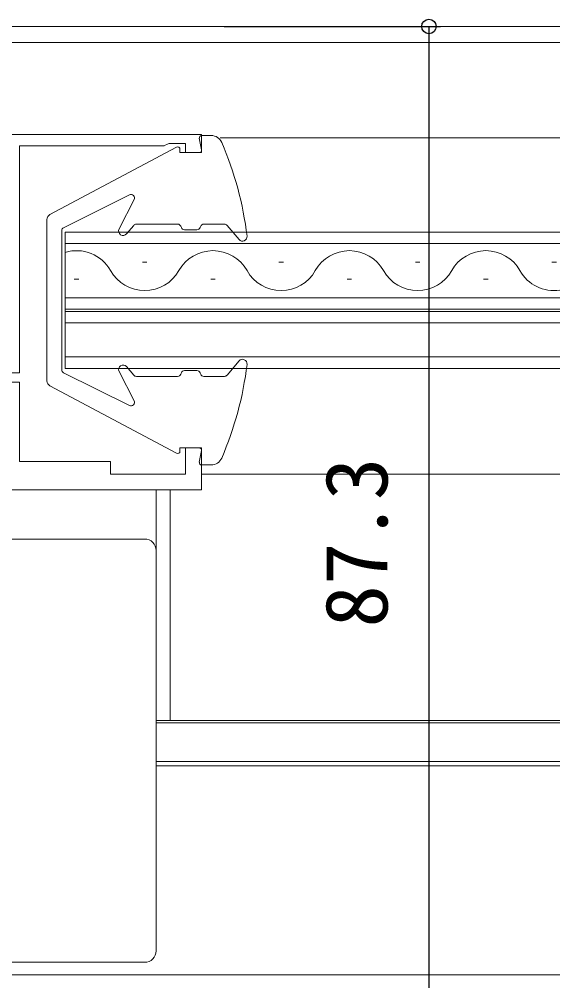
# Model space of a CAD drawing. Units: millimetres, scale not verified. Extents: x -437 to 438, y -331 to 329.
# Drawn here: x 47.5 to 95, y -175.8 to -91.2 of the extents above; entities that cross this region are included whole.
import ezdxf
from ezdxf.enums import TextEntityAlignment as Align

# ---------------------------------------------------------------- set-up
doc = ezdxf.new("R2010")
doc.units = ezdxf.units.MM
doc.header["$LTSCALE"] = 2
for name, color, linetype, lineweight in [('0-2_YKK_11', 7, 'Continuous', 18), ('0-4_YKK_12', 2, 'Continuous', 18), ('0-5_YKK_13', 4, 'Continuous', 18)]:
    doc.layers.add(name, color=color, linetype=linetype, lineweight=lineweight)
doc.layers.add('0-7_YKK_D', color=6, linetype='Continuous')
doc.styles.add('ＭＳ ゴシック', font='')
doc.styles.get('ＭＳ ゴシック').set_extended_font_data('MS Gothic')

msp = doc.modelspace()

# ---------------------------------------------------------------- linework, layer by layer
at = {"layer": '0-2_YKK_11'}
for points in [[(-1.5, -101.3), (63.5, -101.3), (63.5, -102.9), (62.1, -102.9), (62.1, -102.1), (60.647, -102.1), (60.424, -102.2), (60.2, -102.3), (47.5, -102.3), (47.5, -122.3), (43.1, -122.3)], [(43.1, -123.1), (47.5, -123.1), (47.5, -130.1), (55.5, -130.1), (55.5, -131.2), (62.1, -131.2), (62.1, -128.9), (63.5, -128.9), (63.5, -132.6), (34.5, -132.6)]]:
    msp.add_lwpolyline(points, dxfattribs=at)
at = {"layer": '0-4_YKK_12'}
for p, q in [((3.9, -91.8), (95, -91.8)), ((-6, -93.2), (95, -93.2)), ((65.133, -101.6), (95, -101.6)), ((51.5, -109.896), (95, -109.896)), ((51.5, -116.696), (51.5, -109.896)), ((51.5, -110.896), (95, -110.896)), ((58.3, -112.536), (58.7, -112.536)), ((70.3, -112.536), (70.7, -112.536)), ((82.3, -112.536), (82.7, -112.536)), ((94.3, -112.536), (94.7, -112.536)), ((52.3, -114.056), (52.7, -114.056)), ((64.3, -114.056), (64.7, -114.056)), ((76.3, -114.056), (76.7, -114.056)), ((88.3, -114.056), (88.7, -114.056)), ((51.5, -115.696), (95, -115.696)), ((51.5, -116.696), (95, -116.696)), ((51.5, -116.696), (51.5, -116.896)), ((51.5, -116.896), (95, -116.896)), ((51.5, -121.896), (51.5, -116.896)), ((51.5, -117.896), (95, -117.896)), ((51.5, -120.896), (95, -120.896)), ((51.5, -121.896), (95, -121.896)), ((63.5, -131.2), (95, -131.2)), ((60.75, -152.888), (60.75, -132.6)), ((59.5, -152.888), (95, -152.888)), ((59.5, -153.1), (95, -153.1)), ((59.5, -156.5), (95, -156.5)), ((59.5, -156.9), (95, -156.9)), ((11.999, -175.3), (95, -175.3))]:
    msp.add_line(p, q, dxfattribs=at)
for centre, start, end in [((52.5, -114.973), 29.20254, 106.91585), ((64.5, -114.973), 29.20254, 150.79746), ((76.5, -114.973), 29.20254, 150.79746), ((88.5, -114.973), 29.20254, 150.79746), ((58.5, -111.619), 209.20254, 330.79746), ((70.5, -111.619), 209.20254, 330.79746), ((82.5, -111.619), 209.20254, 330.79746), ((94.5, -111.619), 209.20254, 278.36527)]:
    msp.add_arc(centre, 3.437, start, end, dxfattribs=at)
at = {"layer": '0-5_YKK_13'}
for p, q in [((64.35, -101.4), (63.5, -101.4)), ((61.306, -102.423), (50.165, -108.359)), ((63.303, -101.637), (63.496, -102.663)), ((61.6, -102.6), (61.6, -102.9)), ((63.3, -102.9), (61.6, -102.9)), ((57.166, -106.631), (51.366, -109.517)), ((57.567, -107.037), (56.244, -109.617)), ((49.9, -123), (49.9, -108.8)), ((51.2, -109.786), (51.2, -122.014)), ((56.906, -110.057), (57.536, -109.307)), ((61.397, -109.2), (57.765, -109.2)), ((61.675, -109.389), (61.725, -109.511)), ((62.003, -109.7), (63.097, -109.7)), ((63.425, -109.389), (63.375, -109.511)), ((65.515, -109.2), (63.703, -109.2)), ((66.794, -110.557), (65.745, -109.307)), ((56.906, -121.743), (57.536, -122.493)), ((66.794, -121.243), (65.745, -122.493)), ((57.166, -125.169), (51.366, -122.283)), ((57.567, -124.763), (56.244, -122.182)), ((61.397, -122.6), (57.765, -122.6)), ((61.675, -122.411), (61.725, -122.289)), ((62.003, -122.1), (63.097, -122.1)), ((63.425, -122.411), (63.375, -122.289)), ((65.515, -122.6), (63.703, -122.6)), ((61.306, -129.377), (50.165, -123.441)), ((61.6, -129.2), (61.6, -128.9)), ((63.3, -128.9), (61.6, -128.9)), ((63.303, -130.163), (63.496, -129.137)), ((64.35, -130.4), (63.5, -130.4)), ((59.5, -132.6), (59.5, -137.408)), ((15.029, -136.924), (58.5, -136.924)), ((59.5, -137.408), (59.5, -137.922)), ((59.5, -137.922), (59.5, -138.92)), ((59.5, -172.767), (59.5, -173.183))]:
    msp.add_line(p, q, dxfattribs=at)
for points in [[(59.5, -138.92), (59.5, -162.907), (59.5, -166.171), (59.5, -172.767)], [(58.5, -174.185), (-5, -174.185), (-5, -173.765)]]:
    msp.add_lwpolyline(points, dxfattribs=at)
for centre, radius, start, end in [((63.5, -101.6), 0.2, 90, 190.65851), ((64.35, -102.4), 1, 23.30842, 90), ((61.4, -102.6), 0.2, 360, 118.04641), ((37.717, -113.875), 30, 6.93648, 23.30842), ((63.3, -102.7), 0.2, 270, 10.65851), ((57.3, -106.9), 0.3, 332.85889, 116.45265), ((50.4, -108.8), 0.5, 118.04641, 180), ((51.5, -109.786), 0.3, 116.45265, 180), ((56.6, -109.8), 0.4, 152.85889, 320), ((57.765, -109.5), 0.3, 90, 140), ((61.397, -109.5), 0.3, 21.80245, 90), ((62.003, -109.4), 0.3, 201.80245, 270), ((63.097, -109.4), 0.3, 270, 338.19755), ((63.703, -109.5), 0.3, 90, 158.19755), ((65.515, -109.5), 0.3, 40, 90), ((67.1, -110.3), 0.4, 220, 6.93648), ((56.6, -122), 0.4, 40, 207.14111), ((37.717, -117.925), 30, 336.69158, 353.06352), ((67.1, -121.5), 0.4, 353.06352, 140), ((51.5, -122.014), 0.3, 180, 243.54735), ((57.765, -122.3), 0.3, 220, 270), ((61.397, -122.3), 0.3, 270, 338.19755), ((62.003, -122.4), 0.3, 90, 158.19755), ((63.097, -122.4), 0.3, 21.80245, 90), ((63.703, -122.3), 0.3, 201.80245, 270), ((65.515, -122.3), 0.3, 270, 320), ((50.4, -123), 0.5, 180, 241.95359), ((57.3, -124.9), 0.3, 243.54735, 27.14111), ((61.4, -129.2), 0.2, 241.95359, 0), ((63.3, -129.1), 0.2, 349.34149, 90), ((63.5, -130.2), 0.2, 169.34149, 270), ((64.35, -129.4), 1, 270, 336.69158), ((58.501, -137.923), 0.999, 0.05348, 90.05355)]:
    msp.add_arc(centre, radius, start, end, dxfattribs=at)
msp.add_ellipse((58.5, -173.183), major_axis=(0, -1.002), ratio=0.998135, start_param=6.283185, end_param=7.853982, dxfattribs=at)
at = {"layer": '0-7_YKK_D'}
for p, q in [((65.5, -91.8), (84.5, -91.8)), ((83.5, -91.8), (83.5, -179.1))]:
    msp.add_line(p, q, dxfattribs=at)
msp.add_circle((83.5, -91.8), 0.637, dxfattribs=at)

# ---------------------------------------------------------------- texts
at = {"layer": '0-7_YKK_D', "style": 'ＭＳ ゴシック'}
msp.add_text('87.3', height=5.499, rotation=90, dxfattribs=at).set_placement((81.5, -144.718), align=Align.BOTTOM_LEFT)

doc.saveas('drawing.dxf')
